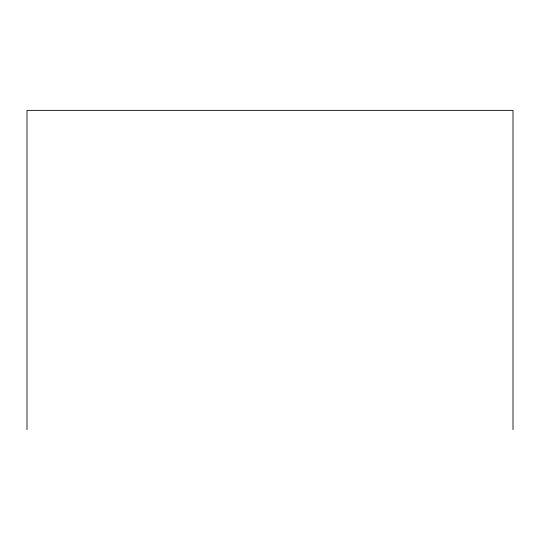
<?xml version="1.0" encoding="UTF-8"?>
<svg xmlns="http://www.w3.org/2000/svg" width="540" height="540" viewBox="0 0 540 540"><rect width="100%" height="100%" fill="white"/><g stroke="black" fill="none" stroke-linecap="round" stroke-linejoin="round"><path stroke-width="0.81" d="M513 429.638L513 110.363L27 110.363L27 429.638"/></g></svg>
